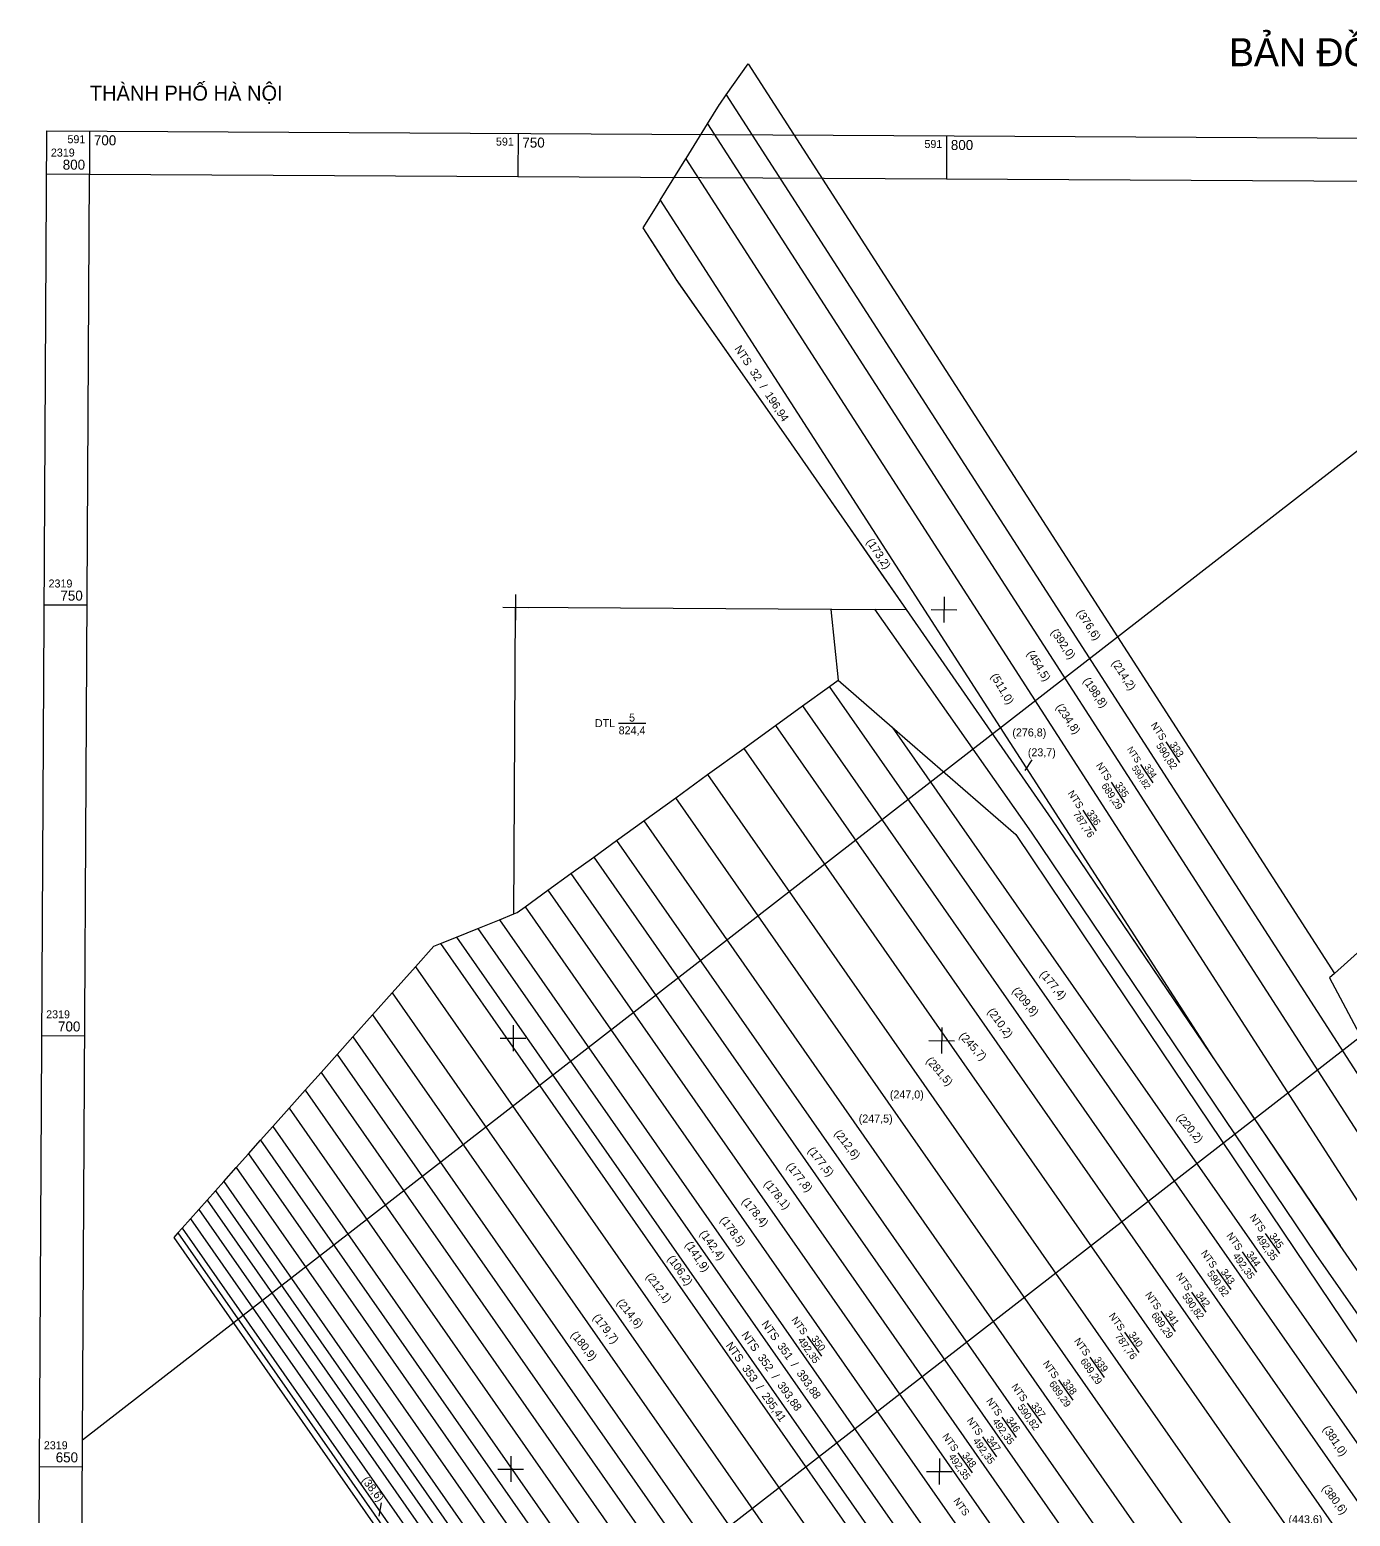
# Model space of a CAD drawing. Header units: metres. Extents: x 591850 to 11787374, y 2319432 to 2388242.
# Drawn here: x 11786917.8 to 11787082.7, y 2388042.3 to 2388228.1 of the extents above; entities that cross this region are included whole.
import ezdxf
from ezdxf.enums import TextEntityAlignment as Align

# ---------------------------------------------------------------- set-up
doc = ezdxf.new("R2010")
doc.units = ezdxf.units.M
for name, color, linetype in [('FeatureAttribs', 7, 'Continuous'), ('Level 10', 7, 'Continuous'), ('Level 13', 7, 'Continuous'), ('Level 22', 7, 'Continuous'), ('Level 29', 7, 'Continuous'), ('Level 32', 7, 'Continuous'), ('Level 51', 7, 'Continuous'), ('Level 6', 7, 'Continuous'), ('Level 63', 7, 'Continuous')]:
    doc.layers.add(name, color=color, linetype=linetype)

# ---------------------------------------------------------------- blocks, each defined once
blk = doc.blocks.new('FEATURE')

msp = doc.modelspace()

# ---------------------------------------------------------------- linework, layer by layer
at = {"layer": 'Level 10', "color": 7}
for points in [[(11787004.79, 2388219.93), (11787007.54, 2388223.8), (11787080.77, 2388110.17), (11787080.13, 2388109.6)], [(11787002.44, 2388216.31), (11787003.94, 2388218.73), (11787003.97, 2388218.77), (11787004.79, 2388219.93)], [(11787004.79, 2388219.93), (11787099, 2388073.75)], [(11786999.73, 2388211.94), (11786999.76, 2388211.99), (11787002.44, 2388216.31)], [(11787002.44, 2388216.31), (11787095.68, 2388071.64)], [(11786996.52, 2388206.77), (11786999.73, 2388211.94)], [(11786999.73, 2388211.94), (11787091.76, 2388069.14), (11787095.68, 2388071.64)], [(11786996.52, 2388206.77), (11786994.38, 2388203.32), (11786995.82, 2388201.07), (11786998.43, 2388196.97), (11786998.48, 2388196.89), (11786998.52, 2388196.82), (11787003.44, 2388189.81), (11787012.23, 2388177.3), (11787017.05, 2388170.32), (11787018.25, 2388168.59), (11787019.5, 2388166.78), (11787023.14, 2388161.54), (11787027.24, 2388155.64)], [(11786996.52, 2388206.77), (11787065.5, 2388099.75)], [(11786978.25, 2388117.6), (11786978.29, 2388124.91), (11786978.46, 2388155.91), (11787017.86, 2388155.69), (11787017.97, 2388155.69), (11787027.24, 2388155.64)], [(11787027.24, 2388155.64), (11787045.43, 2388129.43)], [(11787002.45, 2388135), (11787006.98, 2388138.27), (11787010.93, 2388141.13), (11787014.3, 2388143.58), (11787017.68, 2388146.02)], [(11787111.37, 2388011.69), (11787017.68, 2388146.02), (11787018.76, 2388146.81), (11787025.52, 2388140.93), (11787114.38, 2388013.54)], [(11787014.3, 2388143.58), (11787107.82, 2388009.51)], [(11787010.93, 2388141.13), (11787104.26, 2388007.33)], [(11787025.52, 2388140.93), (11787040.94, 2388127.52)], [(11787006.98, 2388138.27), (11787100.09, 2388004.78)], [(11787091.14, 2387999.29), (11786998.48, 2388132.12), (11787002.45, 2388135), (11787095.32, 2388001.86)], [(11786988.24, 2388124.7), (11786991.09, 2388126.76), (11786994.51, 2388129.24), (11786998.48, 2388132.12)], [(11786994.51, 2388129.24), (11787086.94, 2387996.72)], [(11787045.43, 2388129.43), (11787056.87, 2388112.52)], [(11786991.09, 2388126.76), (11787083.34, 2387994.51)], [(11787040.94, 2388127.52), (11787053.03, 2388109.54), (11787116.66, 2388014.93)], [(11786985.38, 2388122.63), (11786988.24, 2388124.7), (11787080.33, 2387992.67)], [(11786982.52, 2388120.55), (11786985.38, 2388122.63)], [(11786985.38, 2388122.63), (11787077.32, 2387990.82)], [(11786979.65, 2388118.47), (11786982.52, 2388120.55)], [(11786982.52, 2388120.55), (11787074.3, 2387988.97)], [(11786976.45, 2388116.87), (11786978.25, 2388117.6), (11786978.67, 2388117.77), (11786979.65, 2388118.47)], [(11786979.65, 2388118.47), (11787071.28, 2387987.12)], [(11786971.08, 2388114.7), (11786973.76, 2388115.78)], [(11786973.76, 2388115.78), (11786976.45, 2388116.87)], [(11786973.76, 2388115.78), (11787065.83, 2387983.79)], [(11786976.45, 2388116.87), (11787068.25, 2387985.27)], [(11786965.98, 2388111), (11786968.26, 2388113.56), (11786969.08, 2388113.89)], [(11786969.08, 2388113.89), (11786971.08, 2388114.7)], [(11786969.08, 2388113.89), (11787061.63, 2387981.21)], [(11786971.08, 2388114.7), (11787063.43, 2387982.31), (11787107.46, 2387918.57)], [(11787080.77, 2388110.17), (11787084.44, 2388113.44)], [(11787056.87, 2388112.52), (11787065.5, 2388099.75), (11787081.44, 2388076.17), (11787087.98, 2388066.72), (11787091.76, 2388069.14)], [(11786963.06, 2388107.73), (11786965.98, 2388111)], [(11786965.98, 2388111), (11787058.01, 2387978.99), (11787101.93, 2387915.41)], [(11787080.13, 2388109.6), (11787088.53, 2388093.84)], [(11786960.62, 2388104.99), (11786963.06, 2388107.73)], [(11786963.06, 2388107.73), (11787054.4, 2387976.78)], [(11786958.16, 2388102.24), (11786960.62, 2388104.99)], [(11786960.62, 2388104.99), (11787051.35, 2387974.91)], [(11786956.18, 2388100.03), (11786958.16, 2388102.24)], [(11786958.16, 2388102.24), (11787048.29, 2387973.03)], [(11786954.19, 2388097.8), (11786956.18, 2388100.03)], [(11786956.18, 2388100.03), (11787045.82, 2387971.52)], [(11786952.19, 2388095.56), (11786954.19, 2388097.8)], [(11786954.19, 2388097.8), (11787043.34, 2387970)], [(11786950.18, 2388093.31), (11786952.19, 2388095.56)], [(11786952.19, 2388095.56), (11787040.84, 2387968.47)], [(11786948.16, 2388091.04), (11786950.18, 2388093.31)], [(11786950.18, 2388093.31), (11787038.33, 2387966.93)], [(11786945.1, 2388087.62), (11786946.63, 2388089.33)], [(11786946.63, 2388089.33), (11786948.16, 2388091.04)], [(11786946.63, 2388089.33), (11787033.91, 2387964.22)], [(11786948.16, 2388091.04), (11787035.81, 2387965.38)], [(11786943.57, 2388085.9), (11786945.1, 2388087.62)], [(11786945.1, 2388087.62), (11787032, 2387963.05)], [(11786942.02, 2388084.17), (11786943.57, 2388085.9)], [(11786943.57, 2388085.9), (11787030.08, 2387961.87)], [(11786940.99, 2388083.01), (11786942.02, 2388084.17)], [(11786942.02, 2388084.17), (11787028.15, 2387960.69)], [(11786938.91, 2388080.68), (11786939.95, 2388081.85)], [(11786939.95, 2388081.85), (11786940.99, 2388083.01)], [(11786939.95, 2388081.85), (11787025.56, 2387959.11)], [(11786940.99, 2388083.01), (11787026.86, 2387959.9)], [(11786937.87, 2388079.52), (11786938.91, 2388080.68)], [(11786938.91, 2388080.68), (11787024.27, 2387958.31), (11787067.2, 2387896.16)], [(11786936.3, 2388077.76), (11786936.82, 2388078.34)], [(11786936.82, 2388078.34), (11786937.87, 2388079.52)], [(11786936.82, 2388078.34), (11787021.66, 2387956.71)], [(11786937.87, 2388079.52), (11787022.97, 2387957.51)], [(11786936.3, 2388077.76), (11786935.77, 2388077.17), (11787020.35, 2387955.91)], [(11786936.3, 2388077.76), (11787021.01, 2387956.31)]]:
    msp.add_lwpolyline(points, dxfattribs=at)
at = {"layer": 'Level 13', "color": 7}
for points in [[(11786991.31, 2388141.43, 0), (11786994.73, 2388141.43, 0)], [(11787059.68, 2388139.09, 0), (11787061.38, 2388136.51, 0)], [(11787056.54, 2388136.27, 0), (11787058.05, 2388133.97, 0)], [(11787052.85, 2388134.06, 0), (11787054.54, 2388131.48, 0)], [(11787049.31, 2388130.57, 0), (11787051, 2388127.98, 0)], [(11787072.11, 2388077.68, 0), (11787073.89, 2388075.17, 0)], [(11787069.22, 2388075.37, 0), (11787071.01, 2388072.85, 0)], [(11787066.02, 2388073.18, 0), (11787067.81, 2388070.66, 0)], [(11787062.91, 2388070.34, 0), (11787064.7, 2388067.82, 0)], [(11787059.06, 2388067.96, 0), (11787060.85, 2388065.44, 0)], [(11787054.52, 2388065.33, 0), (11787056.31, 2388062.81, 0)], [(11787014.88, 2388064.84, 0), (11787016.67, 2388062.33, 0)], [(11787050.18, 2388062.21, 0), (11787051.97, 2388059.69, 0)], [(11787046.29, 2388059.37, 0), (11787048.07, 2388056.85, 0)], [(11787042.35, 2388056.49, 0), (11787044.14, 2388053.97, 0)], [(11787039.21, 2388054.7, 0), (11787040.99, 2388052.19, 0)], [(11787036.78, 2388052.26, 0), (11787038.56, 2388049.75, 0)], [(11787033.72, 2388050.28, 0), (11787035.51, 2388047.76, 0)]]:
    msp.add_polyline3d(points, dxfattribs=at)
at = {"layer": 'Level 22', "color": 7}
for points in [[(11787023.32, 2388155.66, 0), (11787042.89, 2388127.79, 0)], [(11787023.32, 2388155.66, 0), (11787042.89, 2388127.79, 0)], [(11787023.32, 2388155.66, 0), (11787042.89, 2388127.79, 0)], [(11787023.32, 2388155.66, 0), (11787042.89, 2388127.79, 0)], [(11787023.32, 2388155.66, 0), (11787042.89, 2388127.79, 0)], [(11787023.32, 2388155.66, 0), (11787042.89, 2388127.79, 0)], [(11787042.89, 2388127.79, 0), (11787078.44, 2388075.04, 0)], [(11787042.89, 2388127.79, 0), (11787078.44, 2388075.04, 0)], [(11787042.89, 2388127.79, 0), (11787078.44, 2388075.04, 0)], [(11787042.89, 2388127.79, 0), (11787078.44, 2388075.04, 0)], [(11787042.89, 2388127.79, 0), (11787078.44, 2388075.04, 0)], [(11787042.89, 2388127.79, 0), (11787078.44, 2388075.04, 0)], [(11787078.44, 2388075.04, 0), (11787092.27, 2388055.19, 0)], [(11787078.44, 2388075.04, 0), (11787092.27, 2388055.19, 0)], [(11787078.44, 2388075.04, 0), (11787092.27, 2388055.19, 0)], [(11787078.44, 2388075.04, 0), (11787092.27, 2388055.19, 0)], [(11787078.44, 2388075.04, 0), (11787092.27, 2388055.19, 0)], [(11787078.44, 2388075.04, 0), (11787092.27, 2388055.19, 0)]]:
    msp.add_polyline3d(points, dxfattribs=at)
at = {"layer": 'Level 29', "color": 7}
for points in [[(11786994.38, 2388203.33), (11786998.48, 2388196.89), (11787012.22, 2388177.29), (11787019.5, 2388166.78), (11787027.24, 2388155.64)], [(11786994.38, 2388203.33), (11786998.48, 2388196.89), (11787012.22, 2388177.29), (11787019.5, 2388166.78), (11787027.24, 2388155.64)], [(11786994.38, 2388203.33), (11786998.48, 2388196.89), (11787012.22, 2388177.29), (11787019.5, 2388166.78), (11787027.24, 2388155.64)], [(11787027.24, 2388155.64), (11787045.43, 2388129.43)], [(11787027.24, 2388155.64), (11787045.43, 2388129.43)], [(11787027.24, 2388155.64), (11787045.43, 2388129.43)]]:
    msp.add_lwpolyline(points, dxfattribs=at)
msp.add_polyline3d([(11787045.43, 2388129.43, 0), (11787081.45, 2388076.17, 0)], dxfattribs=at)
msp.add_polyline3d([(11787045.43, 2388129.43, 0), (11787081.45, 2388076.17, 0)], dxfattribs=at)
msp.add_polyline3d([(11787045.43, 2388129.43, 0), (11787081.45, 2388076.17, 0)], dxfattribs=at)
at = {"layer": 'Level 32', "color": 3}
msp.add_lwpolyline([(11787017.86, 2388155.69), (11787017.86, 2388155.61), (11787018.76, 2388146.81)], dxfattribs=at)
at = {"layer": 'Level 51', "color": 6}
for points in [[(11786923.96, 2387978.11), (11787130.41, 2388138.31), (11787188.09, 2388183.57), (11787203.42, 2388196.14), (11787218.39, 2388208.41)], [(11787126.65, 2388208.92), (11787112.26, 2388197.71), (11787095.1, 2388184.34), (11786924.37, 2388051.86)]]:
    msp.add_lwpolyline(points, dxfattribs=at)
at = {"layer": 'Level 6', "color": 1}
for points in [[(11787042.1, 2388135.51, 0), (11787043, 2388136.85, 0)], [(11786961.44, 2388042.36, 0), (11786961.74, 2388044.02, 0)]]:
    msp.add_polyline3d(points, dxfattribs=at)
at = {"layer": 'Level 63', "color": 7}
for points in [[(11786919.91, 2388215.45), (11787305.28, 2388213.31), (11787303.14, 2387825.69), (11786917.79, 2387827.83), (11786919.91, 2388215.45)], [(11786925.24, 2388210.04), (11787299.89, 2388207.96), (11787297.82, 2387831.1), (11786923.17, 2387833.19), (11786925.24, 2388210.04)]]:
    msp.add_lwpolyline(points, close=True, dxfattribs=at)
for points in [[(11786925.27, 2388215.42, 0), (11786925.24, 2388210.04, 0)], [(11786978.79, 2388215.13, 0), (11786978.76, 2388209.74, 0)], [(11787032.31, 2388214.83, 0), (11787032.28, 2388209.45, 0)], [(11786919.88, 2388210.07, 0), (11786925.24, 2388210.04, 0)], [(11786919.59, 2388156.23, 0), (11786924.94, 2388156.2, 0)], [(11786978.47, 2388157.52, 0), (11786978.45, 2388154.29, 0)], [(11787031.99, 2388157.22, 0), (11787031.98, 2388153.99, 0)], [(11786976.86, 2388155.92, 0), (11786980.07, 2388155.9, 0)], [(11787030.38, 2388155.62, 0), (11787033.59, 2388155.6, 0)], [(11786919.29, 2388102.4, 0), (11786924.65, 2388102.37, 0)], [(11786978.18, 2388103.68, 0), (11786978.16, 2388100.45, 0)], [(11787031.7, 2388103.39, 0), (11787031.68, 2388100.16, 0)], [(11786976.56, 2388102.08, 0), (11786979.77, 2388102.06, 0)], [(11787030.08, 2388101.78, 0), (11787033.3, 2388101.76, 0)], [(11786919, 2388048.56, 0), (11786924.35, 2388048.53, 0)], [(11786977.88, 2388049.85, 0), (11786977.86, 2388046.62, 0)], [(11787031.4, 2388049.55, 0), (11787031.39, 2388046.32, 0)], [(11786976.27, 2388048.24, 0), (11786979.48, 2388048.22, 0)], [(11787029.79, 2388047.94, 0), (11787033, 2388047.93, 0)]]:
    msp.add_polyline3d(points, dxfattribs=at)

# ---------------------------------------------------------------- block references
at = {"layer": 'FeatureAttribs'}
ref = msp.add_blockref('FEATURE', (11787112.64, 2388222.46), dxfattribs=at)
ref.add_attrib('NAME', 'BẢN ĐỒ ĐỊA CHÍNH PHƯỜNG PHƯỜNG ', dxfattribs={"color": 7, "height": 3.5}).set_placement((11787112.64, 2388222.46), align=Align.BOTTOM_CENTER)
ref = msp.add_blockref('FEATURE', (11786925.28, 2388218.65), dxfattribs=at)
ref.add_attrib('NAME', 'THÀNH PHỐ HÀ NỘI', dxfattribs={"color": 7, "height": 1.875}).set_placement((11786925.28, 2388218.65), align=Align.BOTTOM_LEFT)
ref = msp.add_blockref('FEATURE', (11786924.73, 2388214.89), dxfattribs=at)
ref.add_attrib('NAME', '591', dxfattribs={"color": 7, "height": 1}).set_placement((11786924.73, 2388214.89), align=Align.TOP_RIGHT)
ref = msp.add_blockref('FEATURE', (11786925.8, 2388214.88), dxfattribs=at)
ref.add_attrib('NAME', '700', dxfattribs={"color": 7, "height": 1.25}).set_placement((11786925.8, 2388214.88), align=Align.TOP_LEFT)
ref = msp.add_blockref('FEATURE', (11786978.25, 2388214.59), dxfattribs=at)
ref.add_attrib('NAME', '591', dxfattribs={"color": 7, "height": 1}).set_placement((11786978.25, 2388214.59), align=Align.TOP_RIGHT)
ref = msp.add_blockref('FEATURE', (11786979.32, 2388214.59), dxfattribs=at)
ref.add_attrib('NAME', '750', dxfattribs={"color": 7, "height": 1.25}).set_placement((11786979.32, 2388214.59), align=Align.TOP_LEFT)
ref = msp.add_blockref('FEATURE', (11787031.77, 2388214.29), dxfattribs=at)
ref.add_attrib('NAME', '591', dxfattribs={"color": 7, "height": 1}).set_placement((11787031.77, 2388214.29), align=Align.TOP_RIGHT)
ref = msp.add_blockref('FEATURE', (11787032.84, 2388214.29), dxfattribs=at)
ref.add_attrib('NAME', '800', dxfattribs={"color": 7, "height": 1.25}).set_placement((11787032.84, 2388214.29), align=Align.TOP_LEFT)
ref = msp.add_blockref('FEATURE', (11786920.43, 2388212.22), dxfattribs=at)
ref.add_attrib('NAME', '2319', (11786920.43, 2388212.22), dxfattribs={"color": 7, "height": 1})
ref = msp.add_blockref('FEATURE', (11786924.7, 2388210.58), dxfattribs=at)
ref.add_attrib('NAME', '800', dxfattribs={"color": 7, "height": 1.25}).set_placement((11786924.7, 2388210.58), align=Align.RIGHT)
ref = msp.add_blockref('FEATURE', (11787007.66, 2388186.26), dxfattribs=at)
ref.add_attrib('NAME', 'NTS', dxfattribs={"color": 3, "height": 1, "rotation": 303.3}).set_placement((11787007.66, 2388186.26), align=Align.MIDDLE_RIGHT)
ref = msp.add_blockref('FEATURE', (11787008.5, 2388184.97), dxfattribs=at)
ref.add_attrib('NAME', '32', dxfattribs={"color": 2, "height": 1, "rotation": 303.3}).set_placement((11787008.5, 2388184.97), align=Align.MIDDLE_CENTER)
ref = msp.add_blockref('FEATURE', (11787009.35, 2388183.68), dxfattribs=at)
ref.add_attrib('NAME', '/', dxfattribs={"color": 7, "height": 1, "rotation": 303.3}).set_placement((11787009.35, 2388183.68), align=Align.MIDDLE_LEFT)
ref = msp.add_blockref('FEATURE', (11787010, 2388182.69), dxfattribs=at)
ref.add_attrib('NAME', '196,94', dxfattribs={"color": 1, "height": 1, "rotation": 303.3}).set_placement((11787010, 2388182.69), align=Align.MIDDLE_LEFT)
ref = msp.add_blockref('FEATURE', (11787023.83, 2388162.61), dxfattribs=at)
ref.add_attrib('NAME', '(173,2)', dxfattribs={"color": 30, "height": 1, "rotation": 303.6}).set_placement((11787023.83, 2388162.61), align=Align.MIDDLE_CENTER)
ref = msp.add_blockref('FEATURE', (11786920.14, 2388158.38), dxfattribs=at)
ref.add_attrib('NAME', '2319', (11786920.14, 2388158.38), dxfattribs={"color": 7, "height": 1})
ref = msp.add_blockref('FEATURE', (11786924.41, 2388156.74), dxfattribs=at)
ref.add_attrib('NAME', '750', dxfattribs={"color": 7, "height": 1.25}).set_placement((11786924.41, 2388156.74), align=Align.RIGHT)
ref = msp.add_blockref('FEATURE', (11787050.08, 2388153.72), dxfattribs=at)
ref.add_attrib('NAME', '(376,6)', dxfattribs={"color": 30, "height": 1, "rotation": 302.8}).set_placement((11787050.08, 2388153.72), align=Align.MIDDLE_CENTER)
ref = msp.add_blockref('FEATURE', (11787046.89, 2388151.34), dxfattribs=at)
ref.add_attrib('NAME', '(392,0)', dxfattribs={"color": 30, "height": 1, "rotation": 304.5}).set_placement((11787046.89, 2388151.34), align=Align.MIDDLE_CENTER)
ref = msp.add_blockref('FEATURE', (11787043.83, 2388148.61), dxfattribs=at)
ref.add_attrib('NAME', '(454,5)', dxfattribs={"color": 30, "height": 1, "rotation": 302}).set_placement((11787043.83, 2388148.61), align=Align.MIDDLE_CENTER)
ref = msp.add_blockref('FEATURE', (11787054.46, 2388147.46), dxfattribs=at)
ref.add_attrib('NAME', '(214,2)', dxfattribs={"color": 6, "height": 1, "rotation": 303.1}).set_placement((11787054.46, 2388147.46), align=Align.MIDDLE_CENTER)
ref = msp.add_blockref('FEATURE', (11787039.29, 2388145.74), dxfattribs=at)
ref.add_attrib('NAME', '(511,0)', dxfattribs={"color": 30, "height": 1, "rotation": 300.4}).set_placement((11787039.29, 2388145.74), align=Align.MIDDLE_CENTER)
ref = msp.add_blockref('FEATURE', (11787050.91, 2388145.26), dxfattribs=at)
ref.add_attrib('NAME', '(198,8)', dxfattribs={"color": 6, "height": 1, "rotation": 304.2}).set_placement((11787050.91, 2388145.26), align=Align.MIDDLE_CENTER)
ref = msp.add_blockref('FEATURE', (11787047.51, 2388141.98), dxfattribs=at)
ref.add_attrib('NAME', '(234,8)', dxfattribs={"color": 6, "height": 1, "rotation": 303.7}).set_placement((11787047.51, 2388141.98), align=Align.MIDDLE_CENTER)
ref = msp.add_blockref('FEATURE', (11786990.91, 2388141.43), dxfattribs=at)
ref.add_attrib('NAME', 'DTL', dxfattribs={"color": 3, "height": 1}).set_placement((11786990.91, 2388141.43), align=Align.MIDDLE_RIGHT)
ref = msp.add_blockref('FEATURE', (11786993.02, 2388141.63), dxfattribs=at)
ref.add_attrib('NAME', '5', dxfattribs={"color": 1, "height": 1}).set_placement((11786993.02, 2388141.63), align=Align.CENTER)
ref = msp.add_blockref('FEATURE', (11787059.46, 2388139.42), dxfattribs=at)
ref.add_attrib('NAME', 'NTS', dxfattribs={"color": 3, "height": 0.9, "rotation": 303.3}).set_placement((11787059.46, 2388139.42), align=Align.MIDDLE_RIGHT)
ref = msp.add_blockref('FEATURE', (11786993.02, 2388141.03), dxfattribs=at)
ref.add_attrib('NAME', '824,4', dxfattribs={"color": 1, "height": 1}).set_placement((11786993.02, 2388141.03), align=Align.TOP_CENTER)
ref = msp.add_blockref('FEATURE', (11787042.64, 2388140.27), dxfattribs=at)
ref.add_attrib('NAME', '(276,8)', dxfattribs={"color": 6, "height": 1}).set_placement((11787042.64, 2388140.27), align=Align.MIDDLE_CENTER)
ref = msp.add_blockref('FEATURE', (11787044.2, 2388137.79), dxfattribs=at)
ref.add_attrib('NAME', '(23,7)', dxfattribs={"color": 6, "height": 1}).set_placement((11787044.2, 2388137.79), align=Align.MIDDLE_CENTER)
ref = msp.add_blockref('FEATURE', (11787056.32, 2388136.6), dxfattribs=at)
ref.add_attrib('NAME', 'NTS', dxfattribs={"color": 3, "height": 0.8, "rotation": 303.3}).set_placement((11787056.32, 2388136.6), align=Align.MIDDLE_RIGHT)
ref = msp.add_blockref('FEATURE', (11787060.19, 2388137.58), dxfattribs=at)
ref.add_attrib('NAME', '590,82', dxfattribs={"color": 1, "height": 0.9, "rotation": 303.3}).set_placement((11787060.19, 2388137.58), align=Align.TOP_CENTER)
ref = msp.add_blockref('FEATURE', (11787060.69, 2388137.91), dxfattribs=at)
ref.add_attrib('NAME', '333', dxfattribs={"color": 2, "height": 0.9, "rotation": 303.3}).set_placement((11787060.69, 2388137.91), align=Align.CENTER)
ref = msp.add_blockref('FEATURE', (11787052.63, 2388134.39), dxfattribs=at)
ref.add_attrib('NAME', 'NTS', dxfattribs={"color": 3, "height": 0.9, "rotation": 303.3}).set_placement((11787052.63, 2388134.39), align=Align.MIDDLE_RIGHT)
ref = msp.add_blockref('FEATURE', (11787056.96, 2388134.9), dxfattribs=at)
ref.add_attrib('NAME', '590,82', dxfattribs={"color": 1, "height": 0.8, "rotation": 303.3}).set_placement((11787056.96, 2388134.9), align=Align.TOP_CENTER)
ref = msp.add_blockref('FEATURE', (11787057.46, 2388135.23), dxfattribs=at)
ref.add_attrib('NAME', '334', dxfattribs={"color": 2, "height": 0.8, "rotation": 303.3}).set_placement((11787057.46, 2388135.23), align=Align.CENTER)
ref = msp.add_blockref('FEATURE', (11787053.36, 2388132.55), dxfattribs=at)
ref.add_attrib('NAME', '689,29', dxfattribs={"color": 1, "height": 0.9, "rotation": 303.3}).set_placement((11787053.36, 2388132.55), align=Align.TOP_CENTER)
ref = msp.add_blockref('FEATURE', (11787053.86, 2388132.88), dxfattribs=at)
ref.add_attrib('NAME', '335', dxfattribs={"color": 2, "height": 0.9, "rotation": 303.3}).set_placement((11787053.86, 2388132.88), align=Align.CENTER)
ref = msp.add_blockref('FEATURE', (11787049.09, 2388130.9), dxfattribs=at)
ref.add_attrib('NAME', 'NTS', dxfattribs={"color": 3, "height": 0.9, "rotation": 303.3}).set_placement((11787049.09, 2388130.9), align=Align.MIDDLE_RIGHT)
ref = msp.add_blockref('FEATURE', (11787049.82, 2388129.05), dxfattribs=at)
ref.add_attrib('NAME', '787,76', dxfattribs={"color": 1, "height": 0.9, "rotation": 303.3}).set_placement((11787049.82, 2388129.05), align=Align.TOP_CENTER)
ref = msp.add_blockref('FEATURE', (11787050.32, 2388129.38), dxfattribs=at)
ref.add_attrib('NAME', '336', dxfattribs={"color": 2, "height": 0.9, "rotation": 303.3}).set_placement((11787050.32, 2388129.38), align=Align.CENTER)
ref = msp.add_blockref('FEATURE', (11787045.63, 2388108.73), dxfattribs=at)
ref.add_attrib('NAME', '(177,4)', dxfattribs={"color": 6, "height": 1, "rotation": 310.2}).set_placement((11787045.63, 2388108.73), align=Align.MIDDLE_CENTER)
ref = msp.add_blockref('FEATURE', (11787042.18, 2388106.66), dxfattribs=at)
ref.add_attrib('NAME', '(209,8)', dxfattribs={"color": 6, "height": 1, "rotation": 310.2}).set_placement((11787042.18, 2388106.66), align=Align.MIDDLE_CENTER)
ref = msp.add_blockref('FEATURE', (11786919.84, 2388104.55), dxfattribs=at)
ref.add_attrib('NAME', '2319', (11786919.84, 2388104.55), dxfattribs={"color": 7, "height": 1})
ref = msp.add_blockref('FEATURE', (11786924.11, 2388102.91), dxfattribs=at)
ref.add_attrib('NAME', '700', dxfattribs={"color": 7, "height": 1.25}).set_placement((11786924.11, 2388102.91), align=Align.RIGHT)
ref = msp.add_blockref('FEATURE', (11787039.02, 2388103.99), dxfattribs=at)
ref.add_attrib('NAME', '(210,2)', dxfattribs={"color": 6, "height": 1, "rotation": 306.4}).set_placement((11787039.02, 2388103.99), align=Align.MIDDLE_CENTER)
ref = msp.add_blockref('FEATURE', (11787035.61, 2388101.07), dxfattribs=at)
ref.add_attrib('NAME', '(245,7)', dxfattribs={"color": 6, "height": 1, "rotation": 312.9}).set_placement((11787035.61, 2388101.07), align=Align.MIDDLE_CENTER)
ref = msp.add_blockref('FEATURE', (11787031.44, 2388097.94), dxfattribs=at)
ref.add_attrib('NAME', '(281,5)', dxfattribs={"color": 6, "height": 1, "rotation": 310.7}).set_placement((11787031.44, 2388097.94), align=Align.MIDDLE_CENTER)
ref = msp.add_blockref('FEATURE', (11787027.34, 2388095.04), dxfattribs=at)
ref.add_attrib('NAME', '(247,0)', dxfattribs={"color": 6, "height": 1}).set_placement((11787027.34, 2388095.04), align=Align.MIDDLE_CENTER)
ref = msp.add_blockref('FEATURE', (11787023.45, 2388092.03), dxfattribs=at)
ref.add_attrib('NAME', '(247,5)', dxfattribs={"color": 6, "height": 1}).set_placement((11787023.45, 2388092.03), align=Align.MIDDLE_CENTER)
ref = msp.add_blockref('FEATURE', (11787062.7, 2388090.84), dxfattribs=at)
ref.add_attrib('NAME', '(220,2)', dxfattribs={"color": 6, "height": 1, "rotation": 310.3}).set_placement((11787062.7, 2388090.84), align=Align.MIDDLE_CENTER)
ref = msp.add_blockref('FEATURE', (11787019.92, 2388088.8), dxfattribs=at)
ref.add_attrib('NAME', '(212,6)', dxfattribs={"color": 6, "height": 1, "rotation": 307.9}).set_placement((11787019.92, 2388088.8), align=Align.MIDDLE_CENTER)
ref = msp.add_blockref('FEATURE', (11787016.62, 2388086.66), dxfattribs=at)
ref.add_attrib('NAME', '(177,5)', dxfattribs={"color": 6, "height": 1, "rotation": 308.3}).set_placement((11787016.62, 2388086.66), align=Align.MIDDLE_CENTER)
ref = msp.add_blockref('FEATURE', (11787013.95, 2388084.71), dxfattribs=at)
ref.add_attrib('NAME', '(177,8)', dxfattribs={"color": 6, "height": 1, "rotation": 308.8}).set_placement((11787013.95, 2388084.71), align=Align.MIDDLE_CENTER)
ref = msp.add_blockref('FEATURE', (11787011.16, 2388082.53), dxfattribs=at)
ref.add_attrib('NAME', '(178,1)', dxfattribs={"color": 6, "height": 1, "rotation": 309.2}).set_placement((11787011.16, 2388082.53), align=Align.MIDDLE_CENTER)
ref = msp.add_blockref('FEATURE', (11787008.41, 2388080.35), dxfattribs=at)
ref.add_attrib('NAME', '(178,4)', dxfattribs={"color": 6, "height": 1, "rotation": 309.9}).set_placement((11787008.41, 2388080.35), align=Align.MIDDLE_CENTER)
ref = msp.add_blockref('FEATURE', (11787071.88, 2388078.01), dxfattribs=at)
ref.add_attrib('NAME', 'NTS', dxfattribs={"color": 3, "height": 0.9, "rotation": 305.4}).set_placement((11787071.88, 2388078.01), align=Align.MIDDLE_RIGHT)
ref = msp.add_blockref('FEATURE', (11787005.63, 2388077.97), dxfattribs=at)
ref.add_attrib('NAME', '(178,5)', dxfattribs={"color": 6, "height": 1, "rotation": 306.5}).set_placement((11787005.63, 2388077.97), align=Align.MIDDLE_CENTER)
ref = msp.add_blockref('FEATURE', (11787001.19, 2388074.79), dxfattribs=at)
ref.add_attrib('NAME', '(141,9)', dxfattribs={"color": 6, "height": 1, "rotation": 303.4}).set_placement((11787001.19, 2388074.79), align=Align.MIDDLE_CENTER)
ref = msp.add_blockref('FEATURE', (11787003.06, 2388076.23), dxfattribs=at)
ref.add_attrib('NAME', '(142,4)', dxfattribs={"color": 6, "height": 1, "rotation": 306.2}).set_placement((11787003.06, 2388076.23), align=Align.MIDDLE_CENTER)
ref = msp.add_blockref('FEATURE', (11787068.99, 2388075.7), dxfattribs=at)
ref.add_attrib('NAME', 'NTS', dxfattribs={"color": 3, "height": 0.9, "rotation": 305.4}).set_placement((11787068.99, 2388075.7), align=Align.MIDDLE_RIGHT)
ref = msp.add_blockref('FEATURE', (11787072.67, 2388076.19), dxfattribs=at)
ref.add_attrib('NAME', '492,35', dxfattribs={"color": 1, "height": 0.9, "rotation": 305.4}).set_placement((11787072.67, 2388076.19), align=Align.TOP_CENTER)
ref = msp.add_blockref('FEATURE', (11787073.16, 2388076.54), dxfattribs=at)
ref.add_attrib('NAME', '345', dxfattribs={"color": 2, "height": 0.9, "rotation": 305.4}).set_placement((11787073.16, 2388076.54), align=Align.CENTER)
ref = msp.add_blockref('FEATURE', (11786999.03, 2388073.09), dxfattribs=at)
ref.add_attrib('NAME', '(106,2)', dxfattribs={"color": 6, "height": 1, "rotation": 305.9}).set_placement((11786999.03, 2388073.09), align=Align.MIDDLE_CENTER)
ref = msp.add_blockref('FEATURE', (11787065.79, 2388073.5), dxfattribs=at)
ref.add_attrib('NAME', 'NTS', dxfattribs={"color": 3, "height": 0.9, "rotation": 305.4}).set_placement((11787065.79, 2388073.5), align=Align.MIDDLE_RIGHT)
ref = msp.add_blockref('FEATURE', (11787069.79, 2388073.88), dxfattribs=at)
ref.add_attrib('NAME', '492,35', dxfattribs={"color": 1, "height": 0.9, "rotation": 305.4}).set_placement((11787069.79, 2388073.88), align=Align.TOP_CENTER)
ref = msp.add_blockref('FEATURE', (11787070.28, 2388074.23), dxfattribs=at)
ref.add_attrib('NAME', '344', dxfattribs={"color": 2, "height": 0.9, "rotation": 305.4}).set_placement((11787070.28, 2388074.23), align=Align.CENTER)
ref = msp.add_blockref('FEATURE', (11786996.37, 2388070.9), dxfattribs=at)
ref.add_attrib('NAME', '(212,1)', dxfattribs={"color": 6, "height": 1, "rotation": 306.9}).set_placement((11786996.37, 2388070.9), align=Align.MIDDLE_CENTER)
ref = msp.add_blockref('FEATURE', (11787062.68, 2388070.67), dxfattribs=at)
ref.add_attrib('NAME', 'NTS', dxfattribs={"color": 3, "height": 0.9, "rotation": 305.4}).set_placement((11787062.68, 2388070.67), align=Align.MIDDLE_RIGHT)
ref = msp.add_blockref('FEATURE', (11787066.59, 2388071.69), dxfattribs=at)
ref.add_attrib('NAME', '590,82', dxfattribs={"color": 1, "height": 0.9, "rotation": 305.4}).set_placement((11787066.59, 2388071.69), align=Align.TOP_CENTER)
ref = msp.add_blockref('FEATURE', (11787067.08, 2388072.03), dxfattribs=at)
ref.add_attrib('NAME', '343', dxfattribs={"color": 2, "height": 0.9, "rotation": 305.4}).set_placement((11787067.08, 2388072.03), align=Align.CENTER)
ref = msp.add_blockref('FEATURE', (11786992.78, 2388067.69), dxfattribs=at)
ref.add_attrib('NAME', '(214,6)', dxfattribs={"color": 6, "height": 1, "rotation": 309.4}).set_placement((11786992.78, 2388067.69), align=Align.MIDDLE_CENTER)
ref = msp.add_blockref('FEATURE', (11787058.83, 2388068.29), dxfattribs=at)
ref.add_attrib('NAME', 'NTS', dxfattribs={"color": 3, "height": 0.9, "rotation": 305.4}).set_placement((11787058.83, 2388068.29), align=Align.MIDDLE_RIGHT)
ref = msp.add_blockref('FEATURE', (11787063.48, 2388068.85), dxfattribs=at)
ref.add_attrib('NAME', '590,82', dxfattribs={"color": 1, "height": 0.9, "rotation": 305.4}).set_placement((11787063.48, 2388068.85), align=Align.TOP_CENTER)
ref = msp.add_blockref('FEATURE', (11787063.97, 2388069.2), dxfattribs=at)
ref.add_attrib('NAME', '342', dxfattribs={"color": 2, "height": 0.9, "rotation": 305.4}).set_placement((11787063.97, 2388069.2), align=Align.CENTER)
ref = msp.add_blockref('FEATURE', (11786989.76, 2388065.79), dxfattribs=at)
ref.add_attrib('NAME', '(179,7)', dxfattribs={"color": 6, "height": 1, "rotation": 307.7}).set_placement((11786989.76, 2388065.79), align=Align.MIDDLE_CENTER)
ref = msp.add_blockref('FEATURE', (11787014.65, 2388065.17), dxfattribs=at)
ref.add_attrib('NAME', 'NTS', dxfattribs={"color": 3, "height": 0.9, "rotation": 305.4}).set_placement((11787014.65, 2388065.17), align=Align.MIDDLE_RIGHT)
ref = msp.add_blockref('FEATURE', (11787054.29, 2388065.66), dxfattribs=at)
ref.add_attrib('NAME', 'NTS', dxfattribs={"color": 3, "height": 0.9, "rotation": 305.4}).set_placement((11787054.29, 2388065.66), align=Align.MIDDLE_RIGHT)
ref = msp.add_blockref('FEATURE', (11787059.63, 2388066.47), dxfattribs=at)
ref.add_attrib('NAME', '689,29', dxfattribs={"color": 1, "height": 0.9, "rotation": 305.4}).set_placement((11787059.63, 2388066.47), align=Align.TOP_CENTER)
ref = msp.add_blockref('FEATURE', (11787060.12, 2388066.82), dxfattribs=at)
ref.add_attrib('NAME', '341', dxfattribs={"color": 2, "height": 0.9, "rotation": 305.4}).set_placement((11787060.12, 2388066.82), align=Align.CENTER)
ref = msp.add_blockref('FEATURE', (11786987.03, 2388063.65), dxfattribs=at)
ref.add_attrib('NAME', '(180,9)', dxfattribs={"color": 6, "height": 1, "rotation": 308.7}).set_placement((11786987.03, 2388063.65), align=Align.MIDDLE_CENTER)
ref = msp.add_blockref('FEATURE', (11787008.6, 2388063.11), dxfattribs=at)
ref.add_attrib('NAME', 'NTS', dxfattribs={"color": 3, "height": 1, "rotation": 305.4}).set_placement((11787008.6, 2388063.11), align=Align.MIDDLE_RIGHT)
ref = msp.add_blockref('FEATURE', (11787011.1, 2388064.47), dxfattribs=at)
ref.add_attrib('NAME', 'NTS', dxfattribs={"color": 3, "height": 1, "rotation": 305.4}).set_placement((11787011.1, 2388064.47), align=Align.MIDDLE_RIGHT)
ref = msp.add_blockref('FEATURE', (11787055.09, 2388063.84), dxfattribs=at)
ref.add_attrib('NAME', '787,76', dxfattribs={"color": 1, "height": 0.9, "rotation": 305.4}).set_placement((11787055.09, 2388063.84), align=Align.TOP_CENTER)
ref = msp.add_blockref('FEATURE', (11787055.58, 2388064.19), dxfattribs=at)
ref.add_attrib('NAME', '340', dxfattribs={"color": 2, "height": 0.9, "rotation": 305.4}).set_placement((11787055.58, 2388064.19), align=Align.CENTER)
ref = msp.add_blockref('FEATURE', (11787006.64, 2388061.78), dxfattribs=at)
ref.add_attrib('NAME', 'NTS', dxfattribs={"color": 3, "height": 1, "rotation": 305.4}).set_placement((11787006.64, 2388061.78), align=Align.MIDDLE_RIGHT)
ref = msp.add_blockref('FEATURE', (11787012.17, 2388062.97), dxfattribs=at)
ref.add_attrib('NAME', '351', dxfattribs={"color": 2, "height": 1, "rotation": 305.4}).set_placement((11787012.17, 2388062.97), align=Align.MIDDLE_CENTER)
ref = msp.add_blockref('FEATURE', (11787015.45, 2388063.35), dxfattribs=at)
ref.add_attrib('NAME', '492,35', dxfattribs={"color": 1, "height": 0.9, "rotation": 305.4}).set_placement((11787015.45, 2388063.35), align=Align.TOP_CENTER)
ref = msp.add_blockref('FEATURE', (11787015.94, 2388063.7), dxfattribs=at)
ref.add_attrib('NAME', '350', dxfattribs={"color": 2, "height": 0.9, "rotation": 305.4}).set_placement((11787015.94, 2388063.7), align=Align.CENTER)
ref = msp.add_blockref('FEATURE', (11787049.95, 2388062.53), dxfattribs=at)
ref.add_attrib('NAME', 'NTS', dxfattribs={"color": 3, "height": 0.9, "rotation": 305.4}).set_placement((11787049.95, 2388062.53), align=Align.MIDDLE_RIGHT)
ref = msp.add_blockref('FEATURE', (11787009.72, 2388061.54), dxfattribs=at)
ref.add_attrib('NAME', '352', dxfattribs={"color": 2, "height": 1, "rotation": 305.4}).set_placement((11787009.72, 2388061.54), align=Align.MIDDLE_CENTER)
ref = msp.add_blockref('FEATURE', (11787013.23, 2388061.47), dxfattribs=at)
ref.add_attrib('NAME', '/', dxfattribs={"color": 7, "height": 1, "rotation": 305.4}).set_placement((11787013.23, 2388061.47), align=Align.MIDDLE_LEFT)
ref = msp.add_blockref('FEATURE', (11787046.05, 2388059.7), dxfattribs=at)
ref.add_attrib('NAME', 'NTS', dxfattribs={"color": 3, "height": 0.9, "rotation": 305.4}).set_placement((11787046.05, 2388059.7), align=Align.MIDDLE_RIGHT)
ref = msp.add_blockref('FEATURE', (11787050.75, 2388060.72), dxfattribs=at)
ref.add_attrib('NAME', '689,29', dxfattribs={"color": 1, "height": 0.9, "rotation": 305.4}).set_placement((11787050.75, 2388060.72), align=Align.TOP_CENTER)
ref = msp.add_blockref('FEATURE', (11787051.24, 2388061.06), dxfattribs=at)
ref.add_attrib('NAME', '339', dxfattribs={"color": 2, "height": 0.9, "rotation": 305.4}).set_placement((11787051.24, 2388061.06), align=Align.CENTER)
ref = msp.add_blockref('FEATURE', (11787007.76, 2388060.2), dxfattribs=at)
ref.add_attrib('NAME', '353', dxfattribs={"color": 2, "height": 1, "rotation": 305.4}).set_placement((11787007.76, 2388060.2), align=Align.MIDDLE_CENTER)
ref = msp.add_blockref('FEATURE', (11787010.83, 2388059.97), dxfattribs=at)
ref.add_attrib('NAME', '/', dxfattribs={"color": 7, "height": 1, "rotation": 305.4}).set_placement((11787010.83, 2388059.97), align=Align.MIDDLE_LEFT)
ref = msp.add_blockref('FEATURE', (11787013.92, 2388060.5), dxfattribs=at)
ref.add_attrib('NAME', '393,88', dxfattribs={"color": 1, "height": 1, "rotation": 305.4}).set_placement((11787013.92, 2388060.5), align=Align.MIDDLE_LEFT)
ref = msp.add_blockref('FEATURE', (11787008.88, 2388058.63), dxfattribs=at)
ref.add_attrib('NAME', '/', dxfattribs={"color": 7, "height": 1, "rotation": 305.4}).set_placement((11787008.88, 2388058.63), align=Align.MIDDLE_LEFT)
ref = msp.add_blockref('FEATURE', (11787009.57, 2388057.66), dxfattribs=at)
ref.add_attrib('NAME', '295,41', dxfattribs={"color": 1, "height": 1, "rotation": 305.4}).set_placement((11787009.57, 2388057.66), align=Align.MIDDLE_LEFT)
ref = msp.add_blockref('FEATURE', (11787011.52, 2388059), dxfattribs=at)
ref.add_attrib('NAME', '393,88', dxfattribs={"color": 1, "height": 1, "rotation": 305.4}).set_placement((11787011.52, 2388059), align=Align.MIDDLE_LEFT)
ref = msp.add_blockref('FEATURE', (11787042.12, 2388056.82), dxfattribs=at)
ref.add_attrib('NAME', 'NTS', dxfattribs={"color": 3, "height": 0.9, "rotation": 305.4}).set_placement((11787042.12, 2388056.82), align=Align.MIDDLE_RIGHT)
ref = msp.add_blockref('FEATURE', (11787046.85, 2388057.88), dxfattribs=at)
ref.add_attrib('NAME', '689,29', dxfattribs={"color": 1, "height": 0.9, "rotation": 305.4}).set_placement((11787046.85, 2388057.88), align=Align.TOP_CENTER)
ref = msp.add_blockref('FEATURE', (11787047.34, 2388058.23), dxfattribs=at)
ref.add_attrib('NAME', '338', dxfattribs={"color": 2, "height": 0.9, "rotation": 305.4}).set_placement((11787047.34, 2388058.23), align=Align.CENTER)
ref = msp.add_blockref('FEATURE', (11787038.97, 2388055.03), dxfattribs=at)
ref.add_attrib('NAME', 'NTS', dxfattribs={"color": 3, "height": 0.9, "rotation": 305.4}).set_placement((11787038.97, 2388055.03), align=Align.MIDDLE_RIGHT)
ref = msp.add_blockref('FEATURE', (11787042.92, 2388055), dxfattribs=at)
ref.add_attrib('NAME', '590,82', dxfattribs={"color": 1, "height": 0.9, "rotation": 305.4}).set_placement((11787042.92, 2388055), align=Align.TOP_CENTER)
ref = msp.add_blockref('FEATURE', (11787043.41, 2388055.35), dxfattribs=at)
ref.add_attrib('NAME', '337', dxfattribs={"color": 2, "height": 0.9, "rotation": 305.4}).set_placement((11787043.41, 2388055.35), align=Align.CENTER)
ref = msp.add_blockref('FEATURE', (11787036.54, 2388052.59), dxfattribs=at)
ref.add_attrib('NAME', 'NTS', dxfattribs={"color": 3, "height": 0.9, "rotation": 305.4}).set_placement((11787036.54, 2388052.59), align=Align.MIDDLE_RIGHT)
ref = msp.add_blockref('FEATURE', (11787039.77, 2388053.21), dxfattribs=at)
ref.add_attrib('NAME', '492,35', dxfattribs={"color": 1, "height": 0.9, "rotation": 305.4}).set_placement((11787039.77, 2388053.21), align=Align.TOP_CENTER)
ref = msp.add_blockref('FEATURE', (11787040.26, 2388053.56), dxfattribs=at)
ref.add_attrib('NAME', '346', dxfattribs={"color": 2, "height": 0.9, "rotation": 305.4}).set_placement((11787040.26, 2388053.56), align=Align.CENTER)
ref = msp.add_blockref('FEATURE', (11787033.49, 2388050.6), dxfattribs=at)
ref.add_attrib('NAME', 'NTS', dxfattribs={"color": 3, "height": 0.9, "rotation": 305.4}).set_placement((11787033.49, 2388050.6), align=Align.MIDDLE_RIGHT)
ref = msp.add_blockref('FEATURE', (11787037.83, 2388051.12), dxfattribs=at)
ref.add_attrib('NAME', '347', dxfattribs={"color": 2, "height": 0.9, "rotation": 305.4}).set_placement((11787037.83, 2388051.12), align=Align.CENTER)
ref = msp.add_blockref('FEATURE', (11787080.85, 2388051.77), dxfattribs=at)
ref.add_attrib('NAME', '(381,0)', dxfattribs={"color": 30, "height": 1, "rotation": 303.7}).set_placement((11787080.85, 2388051.77), align=Align.MIDDLE_CENTER)
ref = msp.add_blockref('FEATURE', (11786919.55, 2388050.71), dxfattribs=at)
ref.add_attrib('NAME', '2319', (11786919.55, 2388050.71), dxfattribs={"color": 7, "height": 1})
ref = msp.add_blockref('FEATURE', (11786923.82, 2388049.07), dxfattribs=at)
ref.add_attrib('NAME', '650', dxfattribs={"color": 7, "height": 1.25}).set_placement((11786923.82, 2388049.07), align=Align.RIGHT)
ref = msp.add_blockref('FEATURE', (11787034.78, 2388049.13), dxfattribs=at)
ref.add_attrib('NAME', '348', dxfattribs={"color": 2, "height": 0.9, "rotation": 305.4}).set_placement((11787034.78, 2388049.13), align=Align.CENTER)
ref = msp.add_blockref('FEATURE', (11787037.34, 2388050.77), dxfattribs=at)
ref.add_attrib('NAME', '492,35', dxfattribs={"color": 1, "height": 0.9, "rotation": 305.4}).set_placement((11787037.34, 2388050.77), align=Align.TOP_CENTER)
ref = msp.add_blockref('FEATURE', (11787034.29, 2388048.79), dxfattribs=at)
ref.add_attrib('NAME', '492,35', dxfattribs={"color": 1, "height": 0.9, "rotation": 305.4}).set_placement((11787034.29, 2388048.79), align=Align.TOP_CENTER)
ref = msp.add_blockref('FEATURE', (11786960.66, 2388045.75), dxfattribs=at)
ref.add_attrib('NAME', '(38,6)', dxfattribs={"color": 6, "height": 1, "rotation": 308.3}).set_placement((11786960.66, 2388045.75), align=Align.MIDDLE_CENTER)
ref = msp.add_blockref('FEATURE', (11787034.87, 2388042.55), dxfattribs=at)
ref.add_attrib('NAME', 'NTS', dxfattribs={"color": 3, "height": 0.9, "rotation": 305.4}).set_placement((11787034.87, 2388042.55), align=Align.MIDDLE_RIGHT)
ref = msp.add_blockref('FEATURE', (11787080.82, 2388044.45), dxfattribs=at)
ref.add_attrib('NAME', '(380,6)', dxfattribs={"color": 30, "height": 1, "rotation": 306.7}).set_placement((11787080.82, 2388044.45), align=Align.MIDDLE_CENTER)
ref = msp.add_blockref('FEATURE', (11787077.13, 2388041.96), dxfattribs=at)
ref.add_attrib('NAME', '(443,6)', dxfattribs={"color": 30, "height": 1}).set_placement((11787077.13, 2388041.96), align=Align.MIDDLE_CENTER)

doc.saveas('drawing.dxf')
